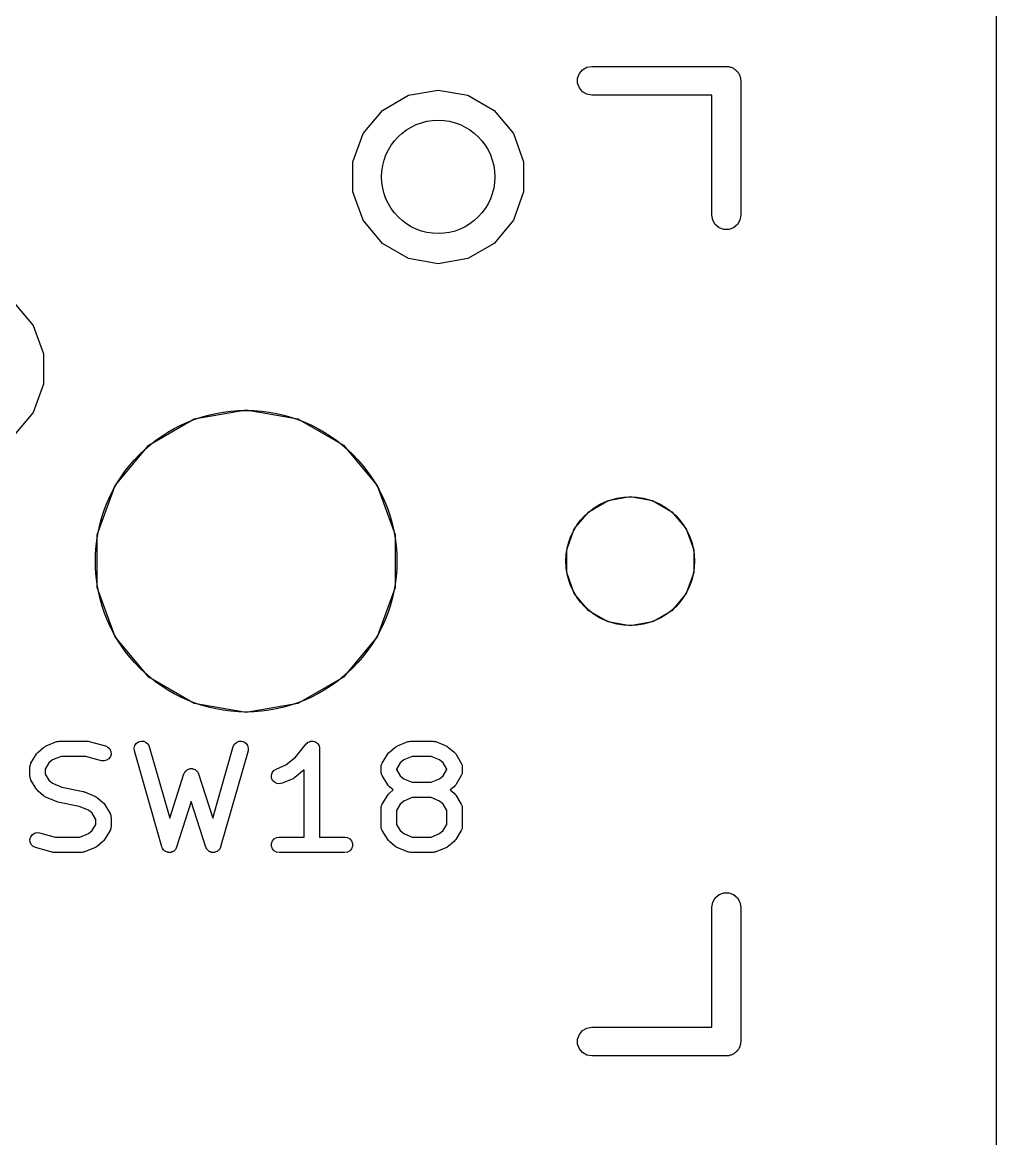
# Model space of a CAD drawing. Header units: millimetres. Extents: x 99 to 267, y 100 to 221.
# Drawn here: x 253.84 to 266.73, y 178.39 to 193.15 of the extents above; entities that cross this region are included whole.
import ezdxf

# ---------------------------------------------------------------- set-up
doc = ezdxf.new("R2010")
doc.units = ezdxf.units.MM
doc.layers.add('BLACK', color=7, linetype='Continuous')
doc.layers.add('PCB', color=4, linetype='Continuous')
doc.layers.get('0').off()

# ---------------------------------------------------------------- blocks, each defined once
blk = doc.blocks.new('PCB外形')
at = {"layer": 'BLACK'}
blk.add_line((202.925, -145.925), (202.925, -28.075), dxfattribs=at)
blk = doc.blocks.new('PCB詳細')
at = {"layer": 'BLACK'}
for p, q in [((197.384, -53.6169), (197.407, -53.5547)), ((197.407, -53.5547), (197.45, -53.5041)), ((197.45, -53.5041), (197.507, -53.471)), ((197.507, -53.471), (197.572, -53.4595)), ((197.572, -53.4595), (199.35, -53.4595)), ((199.35, -53.4595), (199.366, -53.4624)), ((199.366, -53.4624), (199.383, -53.4624)), ((199.383, -53.4624), (199.399, -53.4681)), ((199.399, -53.4681), (199.415, -53.471)), ((199.415, -53.471), (199.43, -53.4793)), ((199.43, -53.4793), (199.445, -53.485)), ((199.445, -53.485), (199.458, -53.4957)), ((199.458, -53.4957), (199.472, -53.5041)), ((199.472, -53.5041), (199.483, -53.5168)), ((199.483, -53.5168), (199.496, -53.5275)), ((199.496, -53.5275), (199.504, -53.542)), ((199.504, -53.542), (199.515, -53.5547)), ((199.515, -53.5547), (199.521, -53.5704)), ((197.384, -53.6831), (197.384, -53.6169)), ((197.407, -53.7452), (197.384, -53.6831)), ((199.521, -53.5704), (199.529, -53.5848)), ((199.529, -53.5848), (199.532, -53.6013)), ((199.532, -53.6013), (199.538, -53.6169)), ((199.538, -53.6169), (199.538, -53.6336)), ((199.538, -53.6336), (199.54, -53.65)), ((199.54, -53.65), (199.54, -55.428)), ((194.802, -54.0411), (195.148, -53.8418)), ((195.148, -53.8418), (195.54, -53.7726)), ((195.54, -53.7726), (195.932, -53.8418)), ((195.932, -53.8418), (196.278, -54.0411)), ((197.45, -53.7959), (197.407, -53.7452)), ((197.507, -53.829), (197.45, -53.7959)), ((197.572, -53.8405), (197.507, -53.829)), ((199.159, -53.8405), (197.572, -53.8405)), ((199.159, -55.428), (199.159, -53.8405)), ((194.546, -54.3463), (194.802, -54.0411)), ((196.278, -54.0411), (196.534, -54.3463)), ((194.41, -54.7208), (194.546, -54.3463)), ((196.534, -54.3463), (196.67, -54.7208)), ((194.41, -55.1192), (194.41, -54.7208)), ((196.67, -54.7208), (196.67, -55.1192)), ((194.546, -55.4937), (194.41, -55.1192)), ((196.67, -55.1192), (196.534, -55.4937)), ((199.171, -55.4932), (199.159, -55.428)), ((199.54, -55.428), (199.529, -55.4932)), ((194.802, -55.7989), (194.546, -55.4937)), ((196.534, -55.4937), (196.278, -55.7989)), ((199.204, -55.5505), (199.171, -55.4932)), ((199.255, -55.593), (199.204, -55.5505)), ((199.317, -55.6156), (199.255, -55.593)), ((199.383, -55.6156), (199.317, -55.6156)), ((199.445, -55.593), (199.383, -55.6156)), ((199.496, -55.5505), (199.445, -55.593)), ((199.529, -55.4932), (199.496, -55.5505)), ((195.148, -55.9982), (194.802, -55.7989)), ((196.278, -55.7989), (195.932, -55.9982)), ((195.54, -56.0674), (195.148, -55.9982)), ((195.932, -55.9982), (195.54, -56.0674)), ((189.928, -56.5811), (190.184, -56.8863)), ((190.184, -56.8863), (190.32, -57.2608)), ((190.32, -57.2608), (190.32, -57.6592)), ((190.32, -57.6592), (190.184, -58.0337)), ((190.184, -58.0337), (189.928, -58.3389)), ((191.713, -58.4667), (192.315, -58.1192)), ((192.315, -58.1192), (193, -57.9985)), ((193, -57.9985), (193.685, -58.1192)), ((193.685, -58.1192), (194.287, -58.4667)), ((191.267, -58.9992), (191.713, -58.4667)), ((194.287, -58.4667), (194.733, -58.9992)), ((191.029, -59.6524), (191.267, -58.9992)), ((194.733, -58.9992), (194.971, -59.6524)), ((197.788, -59.1974), (198.08, -59.1458)), ((198.08, -59.1458), (198.372, -59.1974)), ((197.531, -59.3457), (197.788, -59.1974)), ((198.372, -59.1974), (198.629, -59.3457)), ((197.34, -59.5729), (197.531, -59.3457)), ((198.629, -59.3457), (198.82, -59.5729)), ((197.239, -59.8517), (197.34, -59.5729)), ((198.82, -59.5729), (198.921, -59.8517)), ((191.029, -60.3476), (191.029, -59.6524)), ((194.971, -59.6524), (194.971, -60.3476)), ((197.239, -60.1483), (197.239, -59.8517)), ((198.921, -59.8517), (198.921, -60.1483)), ((197.34, -60.4271), (197.239, -60.1483)), ((198.921, -60.1483), (198.82, -60.4271)), ((191.267, -61.0008), (191.029, -60.3476)), ((194.971, -60.3476), (194.733, -61.0008)), ((197.531, -60.6543), (197.34, -60.4271)), ((198.82, -60.4271), (198.629, -60.6543)), ((197.788, -60.8026), (197.531, -60.6543)), ((198.629, -60.6543), (198.372, -60.8026)), ((198.08, -60.8541), (197.788, -60.8026)), ((198.372, -60.8026), (198.08, -60.8541)), ((191.713, -61.5332), (191.267, -61.0008)), ((194.733, -61.0008), (194.287, -61.5332)), ((192.315, -61.8808), (191.713, -61.5332)), ((194.287, -61.5332), (193.685, -61.8808)), ((193, -62.0015), (192.315, -61.8808)), ((193.685, -61.8808), (193, -62.0015)), ((190.348, -62.4462), (190.493, -62.3857)), ((190.493, -62.3857), (190.496, -62.3852)), ((190.496, -62.3852), (190.498, -62.3841)), ((190.498, -62.3841), (190.513, -62.3814)), ((190.513, -62.3814), (190.528, -62.378)), ((190.528, -62.378), (190.53, -62.3783)), ((190.53, -62.3783), (190.533, -62.3779)), ((190.533, -62.3779), (190.895, -62.3779)), ((190.895, -62.3779), (190.909, -62.3803)), ((190.909, -62.3803), (190.923, -62.3816)), ((190.923, -62.3816), (191.14, -62.4421)), ((191.528, -62.4381), (191.548, -62.4089)), ((191.548, -62.4089), (191.577, -62.3882)), ((191.577, -62.3882), (191.611, -62.3785)), ((191.611, -62.3785), (191.646, -62.381)), ((191.646, -62.381), (191.678, -62.3953)), ((191.678, -62.3953), (191.703, -62.4199)), ((192.845, -62.4199), (192.871, -62.3953)), ((192.871, -62.3953), (192.903, -62.381)), ((192.903, -62.381), (192.938, -62.3785)), ((192.938, -62.3785), (192.972, -62.3882)), ((192.972, -62.3882), (193, -62.4089)), ((193, -62.4089), (193.02, -62.4381)), ((193.653, -62.5895), (193.792, -62.4161)), ((193.792, -62.4153), (193.793, -62.4142)), ((193.792, -62.4161), (193.792, -62.4153)), ((193.793, -62.4142), (193.806, -62.4036)), ((193.806, -62.4036), (193.818, -62.3927)), ((193.818, -62.3927), (193.819, -62.3923)), ((193.819, -62.3923), (193.82, -62.3915)), ((193.82, -62.3915), (193.836, -62.3859)), ((193.836, -62.3859), (193.851, -62.3799)), ((193.851, -62.3799), (193.852, -62.3799)), ((193.852, -62.3799), (193.853, -62.3795)), ((193.853, -62.3795), (193.87, -62.3795)), ((193.87, -62.3795), (193.886, -62.3791)), ((193.886, -62.3791), (193.887, -62.3795)), ((193.887, -62.3795), (193.888, -62.3795)), ((193.888, -62.3795), (193.904, -62.3851)), ((193.904, -62.3851), (193.92, -62.3904)), ((193.92, -62.3904), (193.921, -62.3911)), ((193.921, -62.3911), (193.922, -62.3915)), ((193.922, -62.3915), (193.934, -62.4021)), ((193.934, -62.4021), (193.947, -62.4124)), ((193.947, -62.4124), (193.948, -62.4134)), ((193.948, -62.4134), (193.949, -62.4142)), ((193.949, -62.4142), (193.957, -62.4285)), ((194.993, -62.4462), (195.138, -62.3857)), ((195.138, -62.3857), (195.14, -62.3852)), ((195.14, -62.3852), (195.142, -62.3841)), ((195.142, -62.3841), (195.158, -62.3814)), ((195.158, -62.3814), (195.172, -62.378)), ((195.172, -62.378), (195.175, -62.3783)), ((195.175, -62.3783), (195.177, -62.3779)), ((195.177, -62.3779), (195.467, -62.3779)), ((195.467, -62.3779), (195.47, -62.3783)), ((195.47, -62.3783), (195.472, -62.378)), ((195.472, -62.378), (195.487, -62.3814)), ((195.487, -62.3814), (195.502, -62.3841)), ((195.502, -62.3841), (195.504, -62.3852)), ((195.504, -62.3852), (195.507, -62.3857)), ((195.507, -62.3857), (195.652, -62.4462)), ((190.155, -62.6692), (190.228, -62.5482)), ((190.228, -62.5482), (190.239, -62.5354)), ((190.239, -62.5354), (190.25, -62.5224)), ((190.25, -62.5224), (190.322, -62.4619)), ((190.322, -62.4619), (190.336, -62.4544)), ((190.336, -62.4544), (190.348, -62.4462)), ((191.14, -62.4421), (191.172, -62.4573)), ((191.172, -62.4573), (191.197, -62.4825)), ((191.197, -62.4825), (191.212, -62.5146)), ((191.214, -62.5498), (191.205, -62.5838)), ((191.212, -62.5146), (191.214, -62.5498)), ((191.52, -62.4723), (191.528, -62.4381)), ((191.523, -62.5074), (191.52, -62.4723)), ((191.886, -63.7774), (191.523, -62.5074)), ((191.703, -62.4199), (191.719, -62.4516)), ((191.719, -62.4516), (191.99, -63.399)), ((192.559, -63.399), (192.83, -62.4516)), ((193.025, -62.5074), (192.662, -63.7774)), ((192.83, -62.4516), (192.845, -62.4199)), ((193.02, -62.4381), (193.029, -62.4723)), ((193.029, -62.4723), (193.025, -62.5074)), ((193.957, -62.4285), (193.965, -62.4426)), ((193.965, -62.4426), (193.966, -62.4437)), ((193.966, -62.4437), (193.966, -62.4448)), ((193.966, -62.4448), (193.969, -62.461)), ((193.969, -62.461), (193.972, -62.4771)), ((193.972, -62.4771), (193.972, -62.4783)), ((193.972, -62.4783), (193.972, -62.4795)), ((193.972, -62.4795), (193.972, -63.6479)), ((194.8, -62.6692), (194.872, -62.5482)), ((194.872, -62.5482), (194.883, -62.5354)), ((194.883, -62.5354), (194.894, -62.5224)), ((194.894, -62.5224), (194.967, -62.4619)), ((194.967, -62.4619), (194.98, -62.4544)), ((194.98, -62.4544), (194.993, -62.4462)), ((195.652, -62.4462), (195.664, -62.4544)), ((195.664, -62.4544), (195.678, -62.4619)), ((195.678, -62.4619), (195.75, -62.5224)), ((195.75, -62.5224), (195.761, -62.5354)), ((195.761, -62.5354), (195.772, -62.5482)), ((195.772, -62.5482), (195.845, -62.6692)), ((190.141, -62.7214), (190.142, -62.7118)), ((190.142, -62.7118), (190.143, -62.7021)), ((190.143, -62.7021), (190.145, -62.6946)), ((190.145, -62.6946), (190.147, -62.6867)), ((190.147, -62.6867), (190.152, -62.6782)), ((190.152, -62.6782), (190.155, -62.6692)), ((190.393, -62.6675), (190.344, -62.7496)), ((190.441, -62.6279), (190.393, -62.6675)), ((190.553, -62.5811), (190.441, -62.6279)), ((190.882, -62.5811), (190.553, -62.5811)), ((191.086, -62.6379), (190.882, -62.5811)), ((191.121, -62.6413), (191.086, -62.6379)), ((191.155, -62.6325), (191.121, -62.6413)), ((191.184, -62.6125), (191.155, -62.6325)), ((191.205, -62.5838), (191.184, -62.6125)), ((193.396, -62.7486), (193.527, -62.694)), ((193.527, -62.694), (193.653, -62.5895)), ((194.785, -62.7214), (194.787, -62.7118)), ((194.787, -62.7021), (194.79, -62.6946)), ((194.787, -62.7118), (194.787, -62.7021)), ((194.79, -62.6946), (194.791, -62.6867)), ((194.791, -62.6867), (194.796, -62.6782)), ((194.796, -62.6782), (194.8, -62.6692)), ((195.038, -62.6675), (194.988, -62.7496)), ((195.085, -62.6279), (195.038, -62.6675)), ((195.197, -62.5811), (195.085, -62.6279)), ((195.447, -62.5811), (195.197, -62.5811)), ((195.559, -62.6279), (195.447, -62.5811)), ((195.607, -62.6675), (195.559, -62.6279)), ((195.656, -62.7496), (195.607, -62.6675)), ((195.845, -62.6692), (195.848, -62.6782)), ((195.848, -62.6782), (195.853, -62.6867)), ((195.853, -62.6867), (195.855, -62.6946)), ((195.855, -62.6946), (195.857, -62.7021)), ((195.857, -62.7021), (195.858, -62.7118)), ((195.858, -62.7118), (195.859, -62.7214)), ((190.141, -62.8424), (190.141, -62.7214)), ((190.142, -62.852), (190.141, -62.8424)), ((190.143, -62.8617), (190.142, -62.852)), ((190.145, -62.8692), (190.143, -62.8617)), ((190.344, -62.7496), (190.344, -62.8142)), ((190.344, -62.8142), (190.393, -62.8963)), ((191.99, -63.399), (192.178, -62.8114)), ((192.178, -62.8114), (192.179, -62.8078)), ((192.179, -62.8078), (192.18, -62.8039)), ((192.18, -62.8039), (192.188, -62.7923)), ((192.188, -62.7923), (192.194, -62.7802)), ((192.194, -62.7802), (192.197, -62.7775)), ((192.197, -62.7775), (192.199, -62.7741)), ((192.199, -62.7741), (192.21, -62.7657)), ((192.21, -62.7657), (192.22, -62.7565)), ((192.22, -62.7565), (192.224, -62.7549)), ((192.224, -62.7549), (192.227, -62.7525)), ((192.227, -62.7525), (192.24, -62.7483)), ((192.24, -62.7483), (192.253, -62.7431)), ((192.253, -62.7431), (192.257, -62.7429)), ((192.257, -62.7429), (192.261, -62.7417)), ((192.261, -62.7417), (192.274, -62.7422)), ((192.274, -62.7422), (192.288, -62.7417)), ((192.288, -62.7417), (192.292, -62.7429)), ((192.292, -62.7429), (192.296, -62.7431)), ((192.296, -62.7431), (192.309, -62.7483)), ((192.309, -62.7483), (192.322, -62.7525)), ((192.322, -62.7525), (192.325, -62.7549)), ((192.325, -62.7549), (192.329, -62.7565)), ((192.329, -62.7565), (192.339, -62.7657)), ((192.339, -62.7657), (192.349, -62.7741)), ((192.349, -62.7741), (192.352, -62.7775)), ((192.352, -62.7775), (192.355, -62.7802)), ((192.355, -62.7802), (192.361, -62.7923)), ((192.361, -62.7923), (192.368, -62.8039)), ((192.368, -62.8039), (192.369, -62.8078)), ((192.369, -62.8078), (192.371, -62.8114)), ((192.371, -62.8114), (192.559, -63.399)), ((193.335, -62.8293), (193.345, -62.7957)), ((193.336, -62.8646), (193.335, -62.8293)), ((193.345, -62.7957), (193.367, -62.7676)), ((193.367, -62.7676), (193.396, -62.7486)), ((193.646, -62.86), (193.632, -62.8675)), ((193.769, -62.7569), (193.646, -62.86)), ((193.769, -63.6479), (193.769, -62.7569)), ((194.785, -62.7819), (194.785, -62.7214)), ((194.787, -62.7915), (194.785, -62.7819)), ((194.787, -62.8012), (194.787, -62.7915)), ((194.79, -62.8087), (194.787, -62.8012)), ((194.791, -62.8167), (194.79, -62.8087)), ((194.796, -62.8251), (194.791, -62.8167)), ((194.8, -62.8342), (194.796, -62.8251)), ((194.872, -62.9551), (194.8, -62.8342)), ((194.988, -62.7496), (194.988, -62.7538)), ((194.988, -62.7538), (195.038, -62.8358)), ((195.038, -62.8358), (195.085, -62.8755)), ((195.559, -62.8755), (195.607, -62.8358)), ((195.607, -62.8358), (195.656, -62.7538)), ((195.656, -62.7538), (195.656, -62.7496)), ((195.845, -62.8342), (195.772, -62.9551)), ((195.848, -62.8251), (195.845, -62.8342)), ((195.853, -62.8167), (195.848, -62.8251)), ((195.855, -62.8087), (195.853, -62.8167)), ((195.857, -62.8012), (195.855, -62.8087)), ((195.858, -62.7915), (195.857, -62.8012)), ((195.859, -62.7819), (195.858, -62.7915)), ((195.859, -62.7214), (195.859, -62.7819)), ((190.147, -62.8771), (190.145, -62.8692)), ((190.152, -62.8856), (190.147, -62.8771)), ((190.155, -62.8947), (190.152, -62.8856)), ((190.228, -63.0156), (190.155, -62.8947)), ((190.393, -62.8963), (190.441, -62.9359)), ((190.441, -62.9359), (190.563, -62.9868)), ((190.563, -62.9868), (190.844, -63.0453)), ((193.35, -62.8971), (193.336, -62.8646)), ((193.374, -62.9231), (193.35, -62.8971)), ((193.405, -62.9393), (193.374, -62.9231)), ((193.44, -62.9439), (193.405, -62.9393)), ((193.475, -62.9362), (193.44, -62.9439)), ((193.62, -62.8757), (193.475, -62.9362)), ((193.632, -62.8675), (193.62, -62.8757)), ((194.883, -62.9679), (194.872, -62.9551)), ((194.894, -62.9809), (194.883, -62.9679)), ((194.946, -63.0238), (194.894, -62.9809)), ((195.085, -62.8755), (195.197, -62.9222)), ((195.197, -62.9222), (195.447, -62.9222)), ((195.447, -62.9222), (195.559, -62.8755)), ((195.75, -62.9809), (195.699, -63.0238)), ((195.761, -62.9679), (195.75, -62.9809)), ((195.772, -62.9551), (195.761, -62.9679)), ((190.239, -63.0284), (190.228, -63.0156)), ((190.25, -63.0414), (190.239, -63.0284)), ((190.322, -63.1019), (190.25, -63.0414)), ((190.336, -63.1094), (190.322, -63.1019)), ((190.348, -63.1176), (190.336, -63.1094)), ((190.493, -63.1781), (190.348, -63.1176)), ((190.844, -63.0453), (190.853, -63.0489)), ((190.853, -63.0489), (190.862, -63.051)), ((190.862, -63.051), (191.007, -63.1115)), ((191.007, -63.1115), (191.02, -63.1196)), ((191.02, -63.1196), (191.033, -63.1272)), ((191.033, -63.1272), (191.106, -63.1877)), ((194.8, -63.2134), (194.872, -63.0925)), ((194.872, -63.0925), (194.883, -63.0797)), ((194.883, -63.0797), (194.894, -63.0667)), ((194.894, -63.0667), (194.946, -63.0238)), ((195.197, -63.1254), (195.085, -63.1722)), ((195.447, -63.1254), (195.197, -63.1254)), ((195.559, -63.1722), (195.447, -63.1254)), ((195.699, -63.0238), (195.75, -63.0667)), ((195.75, -63.0667), (195.761, -63.0797)), ((195.761, -63.0797), (195.772, -63.0925)), ((195.772, -63.0925), (195.845, -63.2134)), ((190.503, -63.1802), (190.493, -63.1781)), ((190.512, -63.1837), (190.503, -63.1802)), ((190.793, -63.2423), (190.512, -63.1837)), ((190.915, -63.2931), (190.793, -63.2423)), ((190.962, -63.3327), (190.915, -63.2931)), ((191.106, -63.1877), (191.117, -63.2006)), ((191.117, -63.2006), (191.128, -63.2134)), ((191.128, -63.2134), (191.2, -63.3344)), ((192.274, -63.1757), (192.081, -63.7805)), ((192.468, -63.7805), (192.274, -63.1757)), ((194.785, -63.2657), (194.787, -63.2561)), ((194.785, -63.5076), (194.785, -63.2657)), ((194.787, -63.2464), (194.79, -63.2389)), ((194.787, -63.2561), (194.787, -63.2464)), ((194.79, -63.2389), (194.791, -63.231)), ((194.791, -63.231), (194.796, -63.2225)), ((194.796, -63.2225), (194.8, -63.2134)), ((195.038, -63.2118), (194.988, -63.2939)), ((194.988, -63.2939), (194.988, -63.4795)), ((195.085, -63.1722), (195.038, -63.2118)), ((195.607, -63.2118), (195.559, -63.1722)), ((195.656, -63.2939), (195.607, -63.2118)), ((195.656, -63.4795), (195.656, -63.2939)), ((195.845, -63.2134), (195.848, -63.2225)), ((195.848, -63.2225), (195.853, -63.231)), ((195.853, -63.231), (195.855, -63.2389)), ((195.855, -63.2389), (195.857, -63.2464)), ((195.857, -63.2464), (195.858, -63.2561)), ((195.858, -63.2561), (195.859, -63.2657)), ((195.859, -63.2657), (195.859, -63.5076)), ((191.012, -63.4148), (190.962, -63.3327)), ((191.012, -63.4795), (191.012, -63.4148)), ((191.2, -63.3344), (191.204, -63.3435)), ((191.204, -63.3435), (191.209, -63.3519)), ((191.209, -63.3519), (191.21, -63.3598)), ((191.21, -63.3598), (191.213, -63.3673)), ((191.213, -63.3673), (191.213, -63.3771)), ((191.213, -63.3771), (191.215, -63.3867)), ((191.215, -63.3867), (191.215, -63.5076)), ((190.171, -63.6166), (190.2, -63.5966)), ((190.2, -63.5966), (190.234, -63.5878)), ((190.234, -63.5878), (190.269, -63.5912)), ((190.269, -63.5912), (190.474, -63.6479)), ((190.915, -63.6012), (190.962, -63.5615)), ((190.962, -63.5615), (191.012, -63.4795)), ((191.2, -63.5599), (191.128, -63.6808)), ((191.204, -63.5508), (191.2, -63.5599)), ((191.209, -63.5424), (191.204, -63.5508)), ((191.21, -63.5344), (191.209, -63.5424)), ((191.213, -63.5269), (191.21, -63.5344)), ((191.215, -63.5076), (191.213, -63.5172)), ((191.213, -63.5172), (191.213, -63.5269)), ((194.787, -63.5172), (194.785, -63.5076)), ((194.787, -63.5269), (194.787, -63.5172)), ((194.79, -63.5345), (194.787, -63.5269)), ((194.791, -63.5424), (194.79, -63.5345)), ((194.796, -63.5508), (194.791, -63.5424)), ((194.8, -63.5599), (194.796, -63.5508)), ((194.872, -63.6808), (194.8, -63.5599)), ((194.988, -63.4795), (195.038, -63.5615)), ((195.038, -63.5615), (195.085, -63.6012)), ((195.559, -63.6012), (195.607, -63.5615)), ((195.607, -63.5615), (195.656, -63.4795)), ((195.845, -63.5599), (195.772, -63.6808)), ((195.848, -63.5508), (195.845, -63.5599)), ((195.853, -63.5424), (195.848, -63.5508)), ((195.855, -63.5344), (195.853, -63.5424)), ((195.857, -63.5269), (195.855, -63.5344)), ((195.858, -63.5172), (195.857, -63.5269)), ((195.859, -63.5076), (195.858, -63.5172)), ((190.141, -63.6793), (190.151, -63.6453)), ((190.144, -63.7144), (190.141, -63.6793)), ((190.159, -63.7466), (190.144, -63.7144)), ((190.151, -63.6453), (190.171, -63.6166)), ((190.183, -63.7717), (190.159, -63.7466)), ((190.474, -63.6479), (190.803, -63.6479)), ((190.803, -63.6479), (190.915, -63.6012)), ((191.106, -63.7066), (191.033, -63.7671)), ((191.117, -63.6937), (191.106, -63.7066)), ((191.128, -63.6808), (191.117, -63.6937)), ((193.335, -63.7319), (193.347, -63.6987)), ((193.335, -63.7672), (193.335, -63.7319)), ((193.347, -63.6987), (193.37, -63.6717)), ((193.37, -63.6717), (193.401, -63.6541)), ((193.401, -63.6541), (193.435, -63.6479)), ((193.435, -63.6479), (193.769, -63.6479)), ((193.972, -63.6479), (194.306, -63.6479)), ((194.306, -63.6479), (194.341, -63.6541)), ((194.341, -63.6541), (194.372, -63.6717)), ((194.372, -63.6717), (194.394, -63.6987)), ((194.394, -63.6987), (194.406, -63.7319)), ((194.406, -63.7319), (194.406, -63.7672)), ((194.883, -63.6937), (194.872, -63.6808)), ((194.894, -63.7066), (194.883, -63.6937)), ((194.967, -63.7671), (194.894, -63.7066)), ((195.085, -63.6012), (195.197, -63.6479)), ((195.197, -63.6479), (195.447, -63.6479)), ((195.447, -63.6479), (195.559, -63.6012)), ((195.75, -63.7066), (195.678, -63.7671)), ((195.761, -63.6937), (195.75, -63.7066)), ((195.772, -63.6808), (195.761, -63.6937)), ((190.215, -63.7869), (190.183, -63.7717)), ((190.433, -63.8474), (190.215, -63.7869)), ((190.446, -63.8487), (190.433, -63.8474)), ((190.46, -63.8511), (190.446, -63.8487)), ((190.823, -63.8511), (190.46, -63.8511)), ((190.825, -63.8507), (190.823, -63.8511)), ((190.828, -63.851), (190.825, -63.8507)), ((190.842, -63.8477), (190.828, -63.851)), ((190.858, -63.845), (190.842, -63.8477)), ((190.86, -63.8438), (190.858, -63.845)), ((190.862, -63.8433), (190.86, -63.8438)), ((191.007, -63.7828), (190.862, -63.8433)), ((191.02, -63.7746), (191.007, -63.7828)), ((191.033, -63.7671), (191.02, -63.7746)), ((191.889, -63.7825), (191.886, -63.7774)), ((191.89, -63.788), (191.889, -63.7825)), ((191.896, -63.7983), (191.89, -63.788)), ((191.902, -63.8092), (191.896, -63.7983)), ((191.906, -63.8131), (191.902, -63.8092)), ((191.909, -63.8178), (191.906, -63.8131)), ((191.918, -63.8253), (191.909, -63.8178)), ((191.927, -63.8337), (191.918, -63.8253)), ((191.932, -63.836), (191.927, -63.8337)), ((191.937, -63.8394), (191.932, -63.836)), ((191.948, -63.8431), (191.937, -63.8394)), ((191.959, -63.8481), (191.948, -63.8431)), ((191.965, -63.8485), (191.959, -63.8481)), ((191.97, -63.8502), (191.965, -63.8485)), ((191.982, -63.8497), (191.97, -63.8502)), ((191.995, -63.8506), (191.982, -63.8497)), ((192, -63.849), (191.995, -63.8506)), ((192.006, -63.8488), (192, -63.849)), ((192.017, -63.8442), (192.006, -63.8488)), ((192.028, -63.8409), (192.017, -63.8442)), ((192.033, -63.8376), (192.028, -63.8409)), ((192.038, -63.8354), (192.033, -63.8376)), ((192.047, -63.8273), (192.038, -63.8354)), ((192.057, -63.8202), (192.047, -63.8273)), ((192.06, -63.8155), (192.057, -63.8202)), ((192.064, -63.8117), (192.06, -63.8155)), ((192.07, -63.801), (192.064, -63.8117)), ((192.077, -63.7909), (192.07, -63.801)), ((192.078, -63.7855), (192.077, -63.7909)), ((192.081, -63.7805), (192.078, -63.7855)), ((192.47, -63.7855), (192.468, -63.7805)), ((192.472, -63.7909), (192.47, -63.7855)), ((192.479, -63.801), (192.472, -63.7909)), ((192.484, -63.8117), (192.479, -63.801)), ((192.488, -63.8155), (192.484, -63.8117)), ((192.492, -63.8202), (192.488, -63.8155)), ((192.501, -63.8273), (192.492, -63.8202)), ((192.51, -63.8354), (192.501, -63.8273)), ((192.516, -63.8376), (192.51, -63.8354)), ((192.52, -63.8409), (192.516, -63.8376)), ((192.532, -63.8442), (192.52, -63.8409)), ((192.543, -63.8488), (192.532, -63.8442)), ((192.549, -63.849), (192.543, -63.8488)), ((192.554, -63.8506), (192.549, -63.849)), ((192.566, -63.8497), (192.554, -63.8506)), ((192.578, -63.8502), (192.566, -63.8497)), ((192.584, -63.8485), (192.578, -63.8502)), ((192.589, -63.8481), (192.584, -63.8485)), ((192.6, -63.8431), (192.589, -63.8481)), ((192.612, -63.8394), (192.6, -63.8431)), ((192.616, -63.836), (192.612, -63.8394)), ((192.621, -63.8337), (192.616, -63.836)), ((192.63, -63.8253), (192.621, -63.8337)), ((192.64, -63.8178), (192.63, -63.8253)), ((192.643, -63.8131), (192.64, -63.8178)), ((192.647, -63.8092), (192.643, -63.8131)), ((192.652, -63.7983), (192.647, -63.8092)), ((192.659, -63.788), (192.652, -63.7983)), ((192.66, -63.7825), (192.659, -63.788)), ((192.662, -63.7774), (192.66, -63.7825)), ((193.347, -63.8003), (193.335, -63.7672)), ((193.37, -63.8274), (193.347, -63.8003)), ((193.401, -63.845), (193.37, -63.8274)), ((193.435, -63.8511), (193.401, -63.845)), ((194.306, -63.8511), (193.435, -63.8511)), ((194.341, -63.845), (194.306, -63.8511)), ((194.372, -63.8274), (194.341, -63.845)), ((194.394, -63.8003), (194.372, -63.8274)), ((194.406, -63.7672), (194.394, -63.8003)), ((194.98, -63.7746), (194.967, -63.7671)), ((194.993, -63.7828), (194.98, -63.7746)), ((195.138, -63.8433), (194.993, -63.7828)), ((195.14, -63.8438), (195.138, -63.8433)), ((195.142, -63.845), (195.14, -63.8438)), ((195.158, -63.8477), (195.142, -63.845)), ((195.172, -63.851), (195.158, -63.8477)), ((195.175, -63.8507), (195.172, -63.851)), ((195.177, -63.8511), (195.175, -63.8507)), ((195.467, -63.8511), (195.177, -63.8511)), ((195.47, -63.8507), (195.467, -63.8511)), ((195.472, -63.851), (195.47, -63.8507)), ((195.487, -63.8477), (195.472, -63.851)), ((195.502, -63.845), (195.487, -63.8477)), ((195.504, -63.8438), (195.502, -63.845)), ((195.507, -63.8433), (195.504, -63.8438)), ((195.652, -63.7828), (195.507, -63.8433)), ((195.664, -63.7746), (195.652, -63.7828)), ((195.678, -63.7671), (195.664, -63.7746)), ((199.171, -64.5068), (199.204, -64.4495)), ((199.204, -64.4495), (199.255, -64.407)), ((199.255, -64.407), (199.317, -64.3844)), ((199.317, -64.3844), (199.383, -64.3844)), ((199.383, -64.3844), (199.445, -64.407)), ((199.445, -64.407), (199.496, -64.4495)), ((199.496, -64.4495), (199.529, -64.5068)), ((199.159, -64.572), (199.171, -64.5068)), ((199.159, -66.1595), (199.159, -64.572)), ((199.529, -64.5068), (199.54, -64.572)), ((199.54, -64.572), (199.54, -66.35)), ((197.384, -66.3169), (197.407, -66.2548)), ((197.407, -66.2548), (197.45, -66.2041)), ((197.45, -66.2041), (197.507, -66.171)), ((197.507, -66.171), (197.572, -66.1595)), ((197.572, -66.1595), (199.159, -66.1595)), ((197.384, -66.3831), (197.384, -66.3169)), ((197.407, -66.4453), (197.384, -66.3831)), ((199.532, -66.3987), (199.529, -66.4152)), ((199.538, -66.3831), (199.532, -66.3987)), ((199.54, -66.35), (199.538, -66.3664)), ((199.538, -66.3664), (199.538, -66.3831)), ((197.45, -66.4959), (197.407, -66.4453)), ((197.507, -66.529), (197.45, -66.4959)), ((197.572, -66.5405), (197.507, -66.529)), ((199.35, -66.5405), (197.572, -66.5405)), ((199.366, -66.5376), (199.35, -66.5405)), ((199.383, -66.5376), (199.366, -66.5376)), ((199.399, -66.5319), (199.383, -66.5376)), ((199.415, -66.529), (199.399, -66.5319)), ((199.43, -66.5207), (199.415, -66.529)), ((199.445, -66.515), (199.43, -66.5207)), ((199.458, -66.5043), (199.445, -66.515)), ((199.472, -66.4959), (199.458, -66.5043)), ((199.483, -66.4832), (199.472, -66.4959)), ((199.496, -66.4725), (199.483, -66.4832)), ((199.504, -66.458), (199.496, -66.4725)), ((199.515, -66.4453), (199.504, -66.458)), ((199.521, -66.4296), (199.515, -66.4453)), ((199.529, -66.4152), (199.521, -66.4296))]:
    blk.add_line(p, q, dxfattribs=at)
for centre, radius in [((195.54, -54.92), 0.7493), ((193, -60), 1.9939), ((198.08, -60), 0.8509)]:
    blk.add_circle(centre, radius, dxfattribs=at)
at = {"linetype": 'ByBlock'}
blk.add_blockref('PCB外形', (0, 0), dxfattribs=at)

msp = doc.modelspace()

# ---------------------------------------------------------------- block references
at = {"layer": 'PCB'}
msp.add_blockref('PCB詳細', (63.803, 246.025), dxfattribs=at)

doc.saveas('drawing.dxf')
